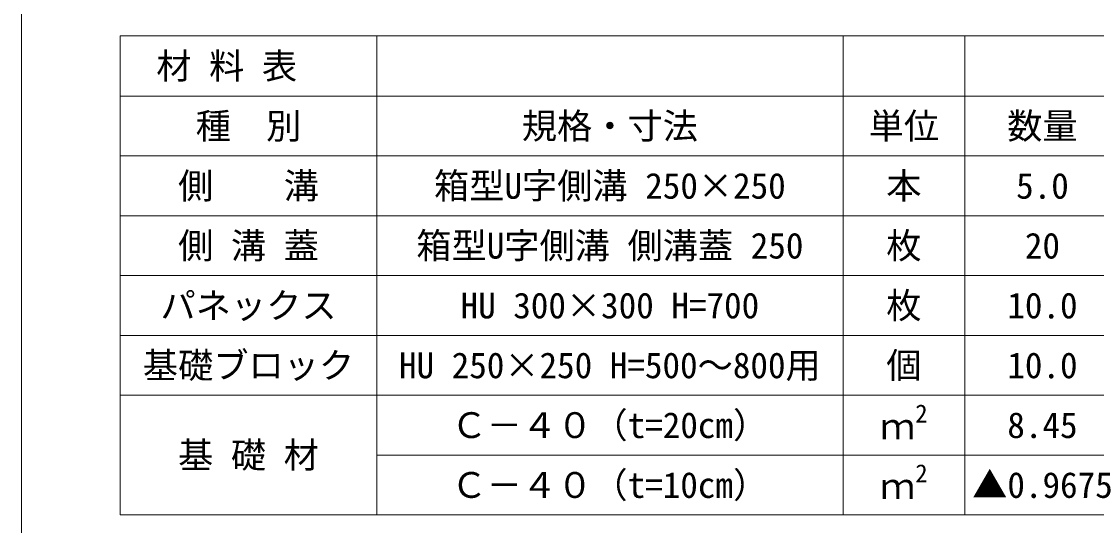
# Model space of a CAD drawing. Units: millimetres at full size; details may follow other scales. Extents: x 187207 to 255567, y 882048 to 905686.
# Drawn here: x 205297 to 206819, y 901663 to 902377 of the extents above; entities that cross this region are included whole.
import ezdxf
from ezdxf.enums import TextEntityAlignment as Align

# ---------------------------------------------------------------- set-up
doc = ezdxf.new("R2010")
doc.units = ezdxf.units.MM
doc.header["$LTSCALE"] = 20
for name, color, linetype, lineweight in [('Defpoints_3', 8, 'Continuous', 0), ('図枠', 5, 'Continuous', 13), ('寸法・材料表', 7, 'Continuous', 13)]:
    doc.layers.add(name, color=color, linetype=linetype, lineweight=lineweight)
doc.styles.add('ＭＳ ゴシック', font='')
doc.styles.get('ＭＳ ゴシック').set_extended_font_data('MS Gothic')

msp = doc.modelspace()

# ---------------------------------------------------------------- linework, layer by layer
at = {"layer": 'Defpoints_3'}
for p, q in [((205437.22, 902356.41), (207457.53, 902356.41)), ((205437.22, 902356.41), (205437.22, 902271.23)), ((205800.22, 902356.41), (205800.22, 902271.23)), ((206460.22, 902356.41), (206460.22, 902271.23)), ((206632.53, 902356.41), (206632.53, 902271.23))]:
    msp.add_line(p, q, dxfattribs=at)
at = {"layer": '図枠'}
msp.add_line((205297.37, 904948.33), (205297.37, 882048.33), dxfattribs=at)
at = {"layer": '寸法・材料表'}
for p, q in [((205437.22, 902271.23), (207457.53, 902271.23)), ((205437.22, 902271.23), (205437.22, 901678.33)), ((205800.22, 902271.23), (205800.22, 901678.33)), ((206460.22, 902271.23), (206460.22, 901678.33)), ((206632.53, 902271.23), (206632.53, 901678.33)), ((205437.22, 902186.53), (207457.53, 902186.53)), ((205437.22, 902101.83), (207457.53, 902101.83)), ((205437.22, 902017.13), (207457.53, 902017.13)), ((205437.22, 901932.43), (207457.53, 901932.43)), ((205437.22, 901847.73), (207457.53, 901847.73)), ((205800.22, 901763.03), (207457.53, 901763.03)), ((205437.22, 901678.33), (207457.53, 901678.33))]:
    msp.add_line(p, q, dxfattribs=at)

# ---------------------------------------------------------------- texts
at = {"layer": '寸法・材料表', "style": 'ＭＳ ゴシック'}
msp.add_text('\u3000材 料 表', height=36.55, dxfattribs=at).set_placement((205438.38, 902313.82), align=Align.MIDDLE_LEFT)
for s, p in [('種\u3000別', (205618.72, 902228.88)), ('規格・寸法', (206130.22, 902228.88)), ('単位', (206546.37, 902228.88)), ('数量', (206742.53, 902228.88)), ('側\u3000\u3000溝', (205618.72, 902144.18)), ('箱型U字側溝 250×250', (206130.22, 902144.18)), ('本', (206546.37, 902144.18)), ('5.0', (206742.53, 902144.18)), ('側 溝 蓋', (205618.72, 902059.48)), ('箱型U字側溝 側溝蓋 250', (206130.22, 902059.48)), ('枚', (206546.37, 902059.48)), ('20', (206742.53, 902059.48)), ('枚', (206546.37, 901974.78)), ('パネックス', (205618.72, 901974.78)), ('HU 300×300 H=700', (206130.22, 901974.78)), ('10.0', (206742.53, 901974.78)), ('基礎ブロック', (205618.72, 901890.08)), ('HU 250×250 H=500～800用', (206130.22, 901890.08)), ('個', (206546.37, 901890.08)), ('10.0', (206742.53, 901890.08)), ('Ｃ－４０（t=20cm）', (206130.22, 901805.38)), ('8.45', (206742.53, 901805.38)), ('基 礎 材', (205618.72, 901763.03)), ('Ｃ－４０（t=10cm）', (206130.22, 901720.68)), ('▲0.9675', (206742.53, 901720.68))]:
    msp.add_text(s, height=36.55, dxfattribs=at).set_placement(p, align=Align.MIDDLE_CENTER)
for s, height, p in [('2', 25.59, (206562.58, 901801.41)), ('ｍ', 36.55, (206512.72, 901774.46)), ('2', 25.59, (206562.58, 901716.71)), ('ｍ', 36.55, (206512.72, 901689.76))]:
    msp.add_text(s, height=height, dxfattribs=at).set_placement(p, align=Align.BOTTOM_LEFT)

doc.saveas('drawing.dxf')
